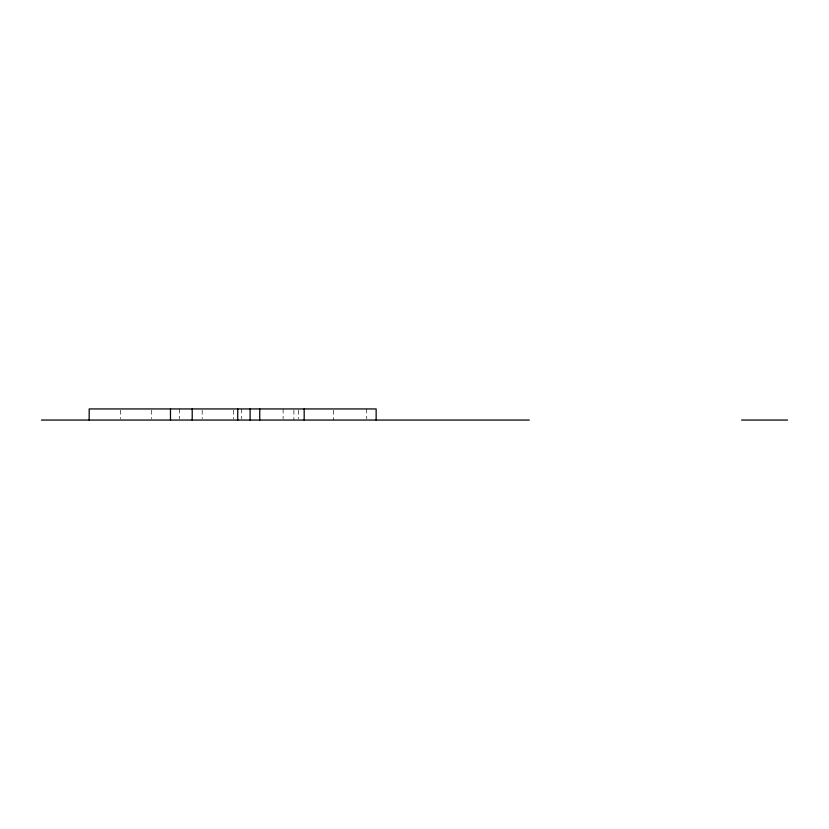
<?xml version="1.0" encoding="UTF-8"?>
<svg xmlns="http://www.w3.org/2000/svg" width="829" height="829" viewBox="0 0 829 829"><rect width="100%" height="100%" fill="white"/><g stroke="black" fill="none" stroke-linecap="round" stroke-linejoin="round"><path stroke-width="0.62" stroke-dasharray="4.14 3.11" d="M366.729 408.946L366.729 418.821M333.32 410.179L333.32 420.054M298.378 410.179L298.378 418.821M293.901 410.179L293.901 420.054M283.114 408.946L283.114 418.821M241.716 408.946L241.716 418.821M233.322 410.179L233.322 418.821M202.183 410.179L202.183 418.821M179.582 408.946L179.582 418.821M151.707 410.179L151.707 418.821M120.443 410.179L120.443 418.821"/><path stroke-width="1.24" d="M41.45 420.054L529.296 420.054M741.582 420.054L787.55 420.054M376.148 420.054L376.148 408.946L89.18 408.946L89.18 420.054M304.181 408.946L304.181 420.054M259.746 408.946L259.746 420.054M250.099 408.946L250.099 420.054M237.736 408.946L237.736 420.054M192.204 408.946L192.204 420.054M170.484 408.946L170.484 420.054"/></g></svg>
